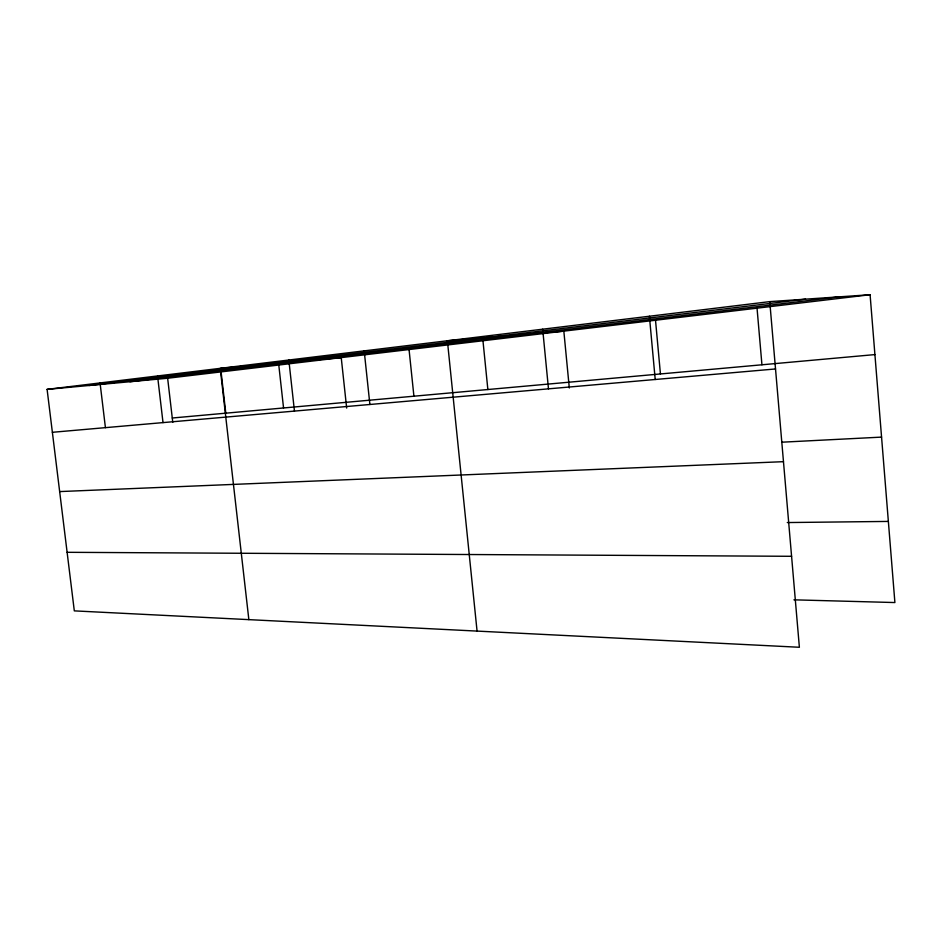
<?xml version="1.0" encoding="UTF-8"?>
<svg xmlns="http://www.w3.org/2000/svg" width="942" height="942" viewBox="0 0 942 942"><rect width="100%" height="100%" fill="white"/><g stroke="black" fill="none" stroke-linecap="round" stroke-linejoin="round"><path stroke-width="1.41" d="M769.755 301.628L799.381 647.272L74.312 610.875L47.1 389.364L769.755 301.628L870.09 294.728L894.9 602.55L793.918 599.83M88.96 385.502L805.54 299.167M129.89 381.722L839.546 296.824M47.1 389.364L167.641 378.248L870.09 294.728M172.28 418.012L874.918 354.592M52.375 432.296L775.537 368.958M781.872 442.198L881.559 437.112M59.652 491.583L783.473 461.674M787.288 522.551L888.365 521.421M67.117 552.306L791.586 556.298M100.052 382.935L105.422 427.644M167.641 378.248L172.786 422.357M157.55 375.952L163.013 422.605M221.099 371.89L225.797 413.185M248.853 619.636L220.228 368.346L341.228 357.607L346.668 408.074M278.785 365.037L283.554 407.968M288.817 360.021L294.457 411.089M364.189 350.871L369.888 404.483M409.052 349.541L413.915 396.205M477.064 631.093L447.391 340.768L563.834 331.137L569.309 387.986M482.963 340.757L487.862 389.529M542.674 329.194L548.48 388.846M655.514 320.233L660.436 373.95M649.403 316.241L655.22 379.496M757.038 308.164L761.937 364.79"/></g></svg>
